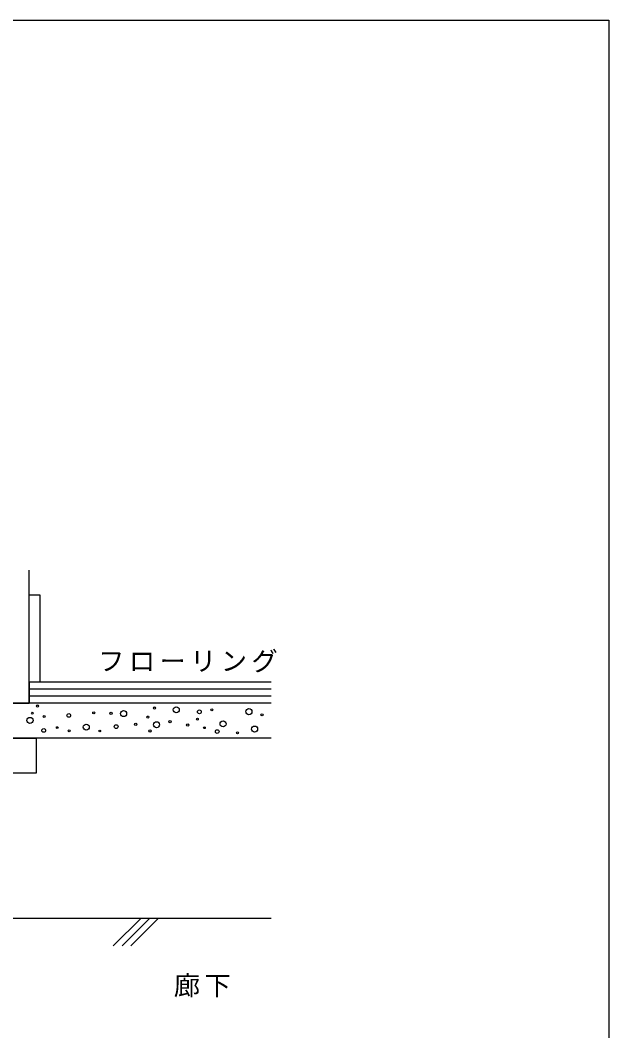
# Model space of a CAD drawing. Units: millimetres, scale not verified. Extents: x -688 to 687, y -487 to 475.
# Drawn here: x 350 to 687, y -103 to 475 of the extents above; entities that cross this region are included whole.
import ezdxf

# ---------------------------------------------------------------- set-up
doc = ezdxf.new("R2010")
doc.units = ezdxf.units.MM
doc.header["$LTSCALE"] = 5
for name, color, linetype in [('1-0_中心線', 7, 'Continuous'), ('1-2_太線１', 7, 'Continuous'), ('F-3_太線２', 7, 'Continuous')]:
    doc.layers.add(name, color=color, linetype=linetype)
doc.styles.add('ＭＳ ゴシック', font='')
doc.styles.get('ＭＳ ゴシック').set_extended_font_data('MS Gothic')

msp = doc.modelspace()

# ---------------------------------------------------------------- linework, layer by layer
at = {"layer": '1-2_太線１'}
for p, q in [((355.491, 84.161), (355.491, 160.309)), ((355.491, 146.161), (361.491, 146.161)), ((361.491, 146.161), (361.491, 96.161)), ((355.491, 96.161), (355.491, 84.161)), ((494.022, 96.161), (355.491, 96.161)), ((361.491, 96.161), (355.491, 96.161)), ((494.022, 92.161), (355.491, 92.161)), ((494.022, 88.161), (355.491, 88.161)), ((494.022, 84.161), (146.888, 84.161)), ((275.491, 84.161), (355.491, 84.161)), ((494.022, 84.161), (355.491, 84.161)), ((494.022, 64.161), (146.888, 64.161)), ((271.491, 64.161), (359.491, 64.161)), ((359.491, 64.161), (359.491, 44.161)), ((359.491, 44.161), (271.491, 44.161)), ((146.888, -38.839), (494.022, -38.839)), ((419.533, -38.839), (403.599, -54.773)), ((408.599, -54.773), (424.533, -38.839)), ((413.599, -54.773), (429.533, -38.839))]:
    msp.add_line(p, q, dxfattribs=at)
for centre, radius in [((360.168, 82.559), 0.619), ((427.171, 81.41), 0.619), ((439.691, 80.416), 1.728), ((481.299, 79.348), 1.728), ((355.908, 74.366), 1.728), ((357.228, 78.475), 0.499), ((364.01, 76.537), 0.571), ((378.092, 77.2), 1.071), ((392.415, 78.684), 0.619), ((402.33, 78.429), 0.619), ((409.484, 78.23), 1.728), ((423.395, 76.243), 0.619), ((451.78, 75.045), 0.499), ((452.891, 79.267), 1.071), ((460.002, 80.378), 0.619), ((488.797, 77.576), 0.619), ((363.747, 68.623), 1.071), ((371.517, 70.241), 0.499), ((388.155, 70.491), 1.728), ((405.23, 70.794), 1.071), ((416.44, 72.069), 0.619), ((428.363, 71.871), 1.728), ((436.114, 73.659), 0.619), ((446.225, 71.711), 0.619), ((455.78, 70.156), 0.499), ((466.447, 72.378), 1.728), ((484.537, 69.384), 1.728), ((378.299, 68.304), 0.571), ((395.875, 68.304), 0.499), ((424.588, 68.294), 0.619), ((463.114, 67.934), 1.071), ((474.681, 67.197), 0.571)]:
    msp.add_circle(centre, radius, dxfattribs=at)
at = {"layer": 'F-3_太線２', "color": 3}
for p, q in [((-687.667, 475.25), (687.333, 475.25)), ((687.333, 475.25), (687.333, -474.75))]:
    msp.add_line(p, q, dxfattribs=at)

# ---------------------------------------------------------------- texts
at = {"layer": '1-0_中心線', "char_height": 11, "attachment_point": 7, "style": 'ＭＳ ゴシック'}
for s, insert in [('\\T1.17;フローリング', (394.957, 101.762)), ('\\T1.17;廊下', (438.268, -84.176))]:
    msp.add_mtext(s, dxfattribs=dict(at, insert=insert))

doc.saveas('drawing.dxf')
